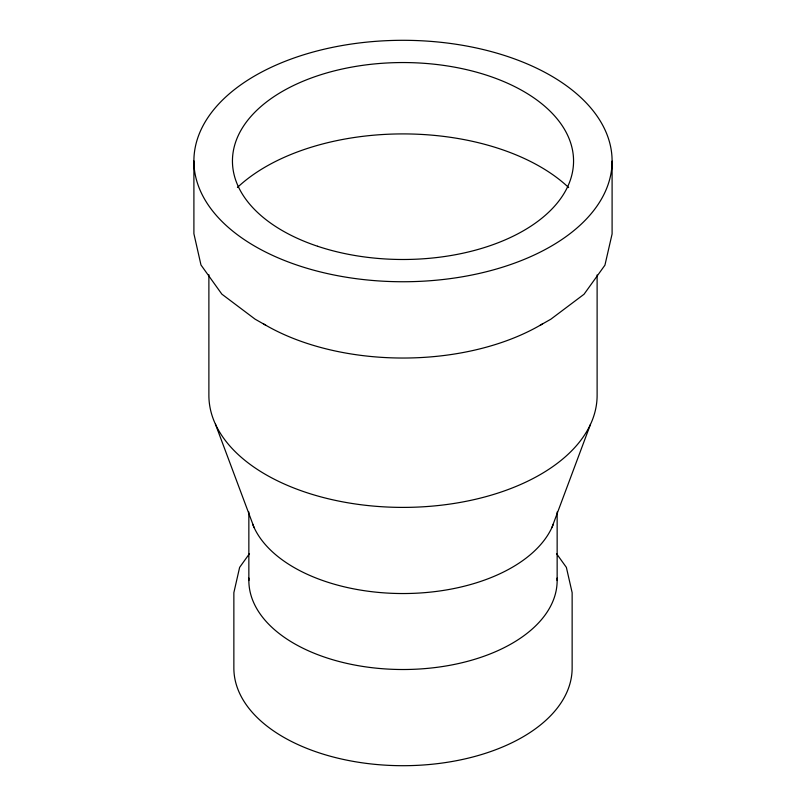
<?xml version="1.0" encoding="UTF-8"?>
<svg xmlns="http://www.w3.org/2000/svg" width="806" height="806" viewBox="0 0 806 806"><rect width="100%" height="100%" fill="white"/><g stroke="black" fill="none" stroke-linecap="round" stroke-linejoin="round"><path stroke-width="1.21" d="M248.853 580.522L248.853 512.022M557.148 580.522L557.148 512.022M551.898 527.577L590.455 424.419M249.487 553.641L239.624 567.384L233.861 592.662L233.861 668.053A169.139 97.647 0 0 0 403 765.7A169.139 97.647 0 0 0 572.139 668.053L572.139 592.662L566.376 567.384L556.513 553.641M540.252 325.211L550.861 319.196L584.038 294.25L604.933 265.174L612.097 233.952L612.097 161.14A209.097 120.719 0 0 0 298.623 56.42A209.097 120.719 0 0 0 298.28 265.517A209.097 120.719 0 0 0 612.097 161.14M265.748 325.211L255.139 319.196L221.862 294.15L200.976 264.983L193.903 233.72L193.903 160.908M215.464 424.238L254.102 527.577M597.115 274.947L597.115 395.434A194.115 112.064 0 0 1 402.819 507.397A194.115 112.064 0 0 1 208.885 395.222L208.885 274.735M553.41 524.031A154.148 88.992 0 0 1 403 593.538A154.148 88.992 0 0 1 252.59 524.031M542.529 323.881A194.115 112.064 0 0 1 263.461 323.871M237.427 187.476A194.115 112.064 0 0 1 568.653 187.556M557.087 578.093A154.148 88.992 0 0 1 403 669.514A154.148 88.992 0 0 1 248.913 578.093M317.645 246.273A170.56 98.473 0 0 0 573.56 161.079A170.56 98.473 0 0 0 317.806 75.714A170.56 98.473 0 0 0 317.645 246.273"/></g></svg>
